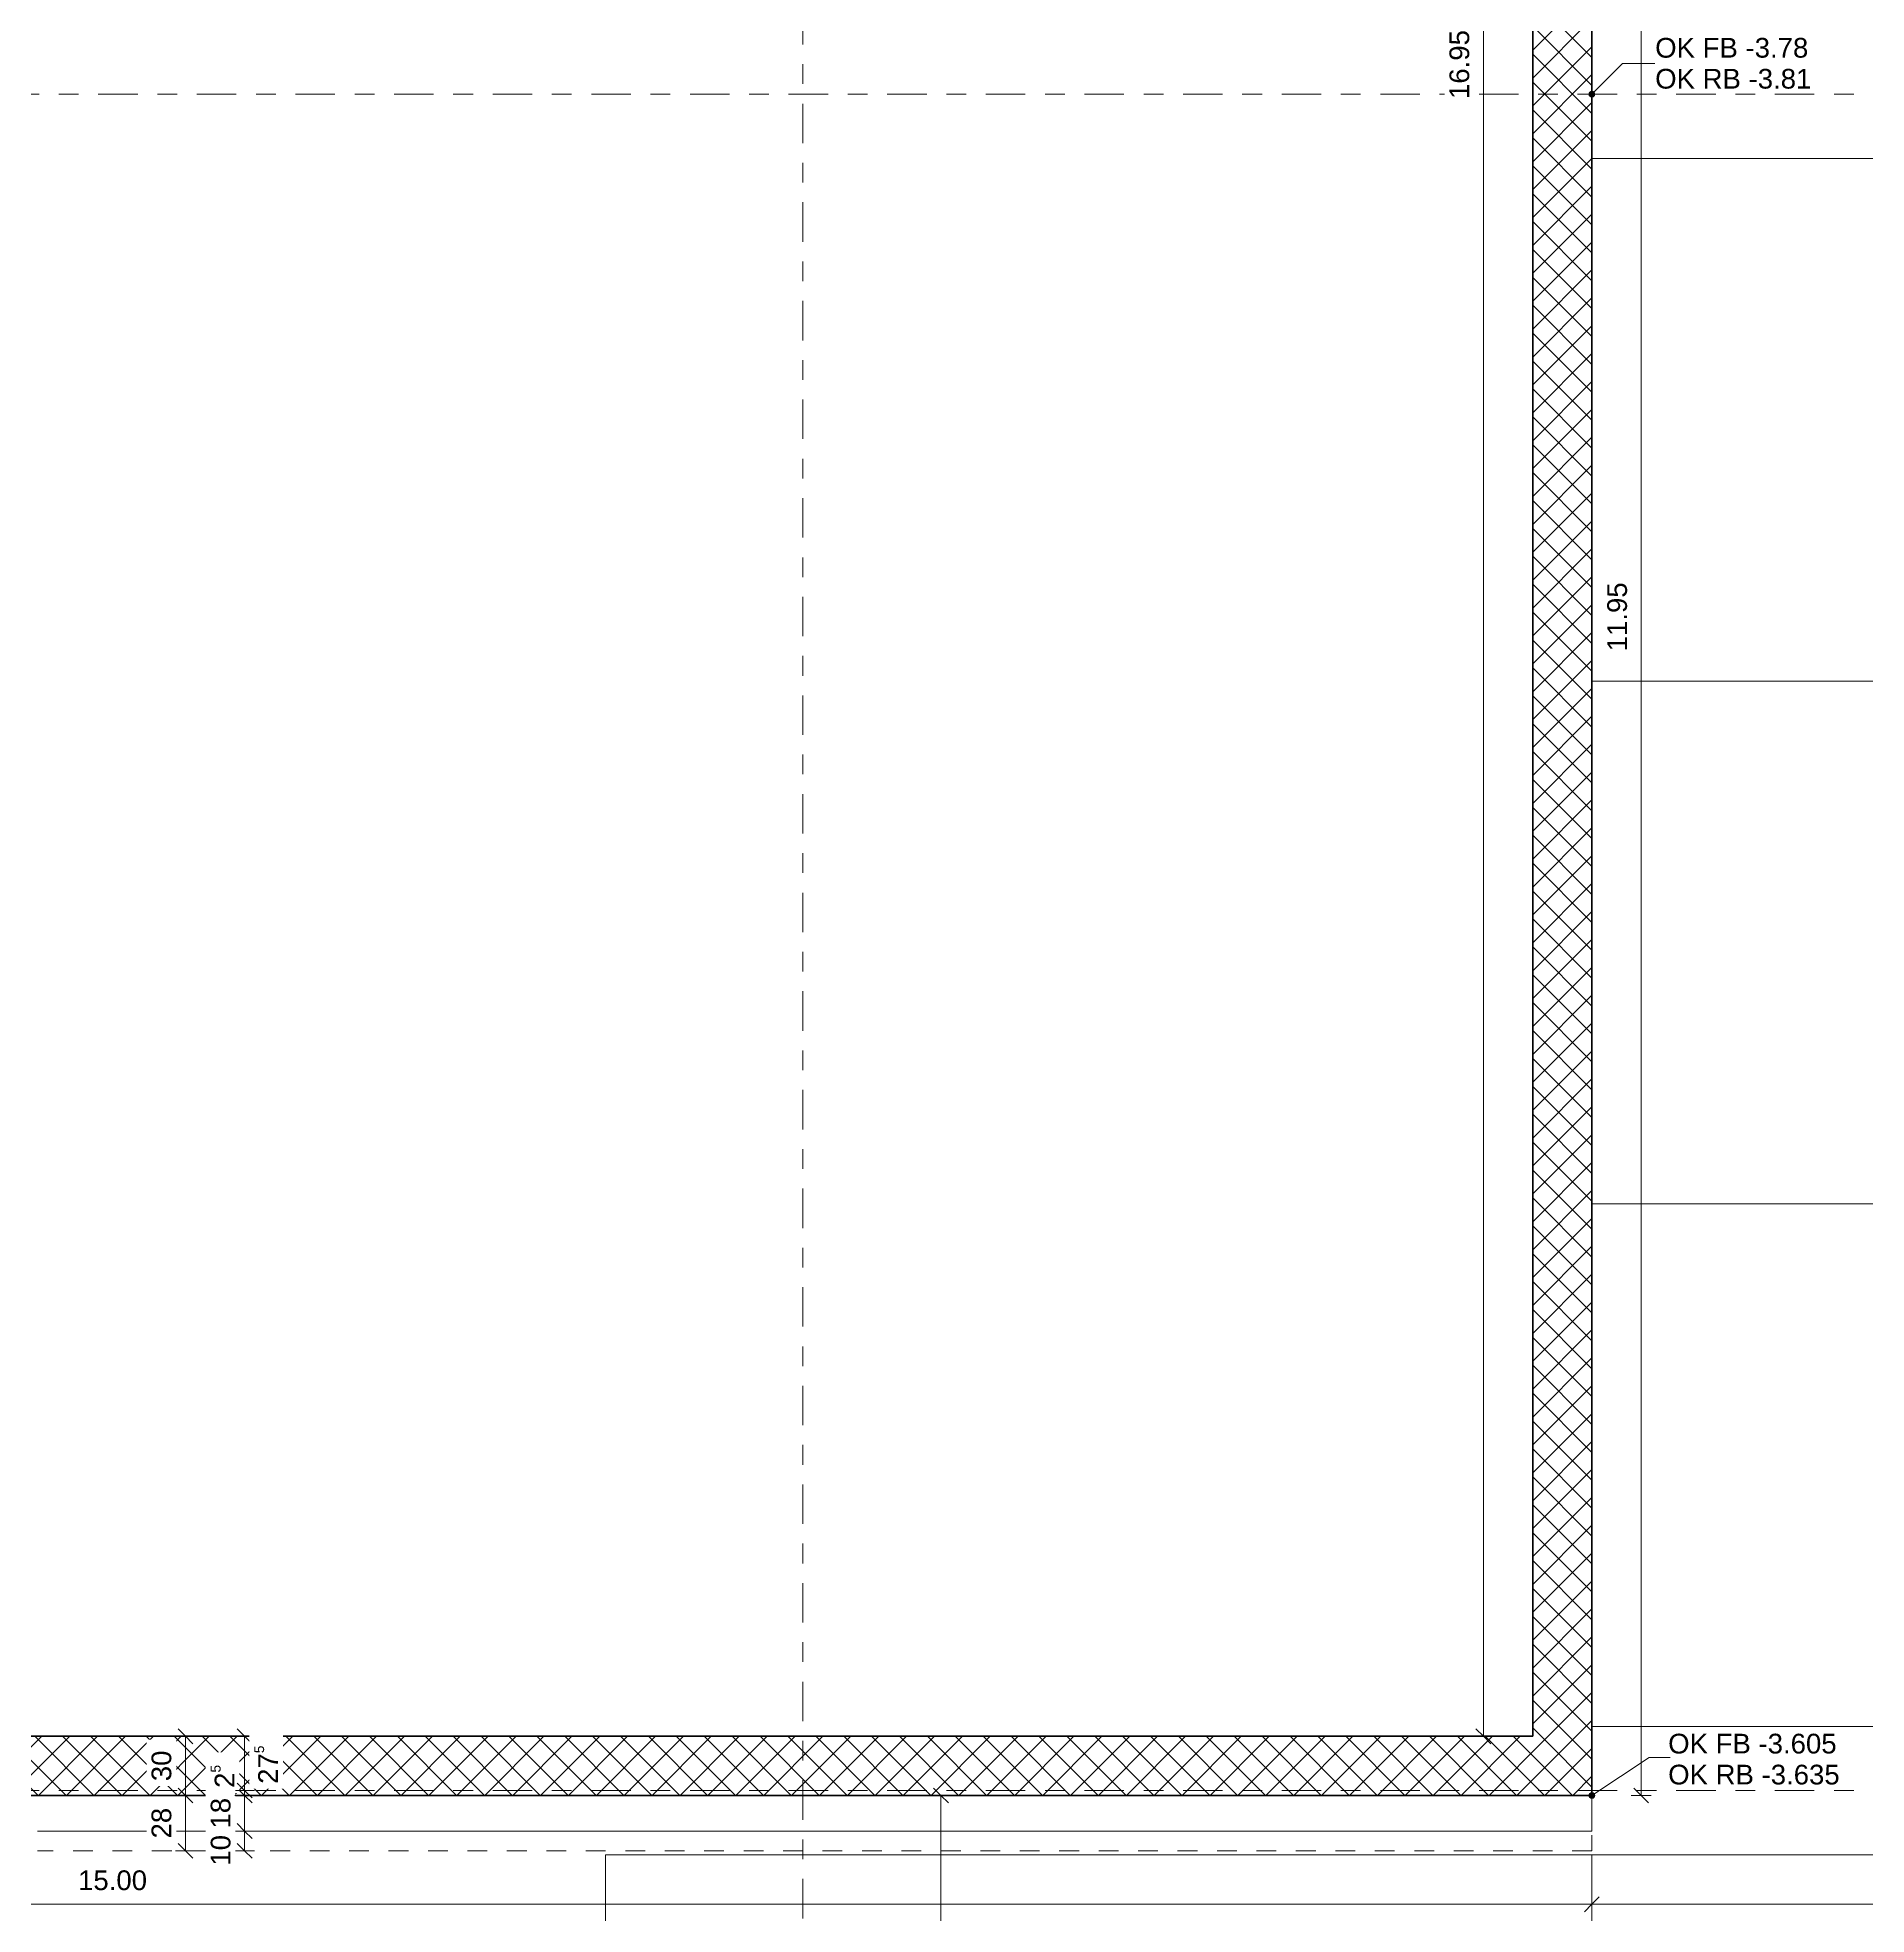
# Model space of a CAD drawing. Header units: metres. Extents: x -85.4 to -16.9, y -4 to 38.1.
# Drawn here: x -70.59 to -61.32, y 11.95 to 21.46 of the extents above; entities that cross this region are included whole.
import ezdxf

# ---------------------------------------------------------------- set-up
doc = ezdxf.new("R2010")
doc.units = ezdxf.units.M
doc.linetypes.add('_Rasterlinie_', pattern=[0.375, 0.2, -0.05, 0.075, -0.05])
doc.linetypes.add('Gestrichelt', pattern=[0.1, 0.05, -0.05])
for name, color, linetype, lineweight in [('A-____-____-DIMS', 7, 'Continuous', 5), ('A-____-____-DIMS-50', 7, 'Continuous', 5), ('A-FLOR-____-OTLN', 7, 'Continuous', 9), ('A-WALL-____-MCUT', 7, 'Continuous', 35), ('A-WALL-____-PATT', 7, 'Continuous', 35), ('C-PRKG-____-OTLN', 7, 'Continuous', 9), ('G-____-____-DIMS', 7, 'Continuous', 5), ('S-GRID-____-OTLN', 7, 'Continuous', 5)]:
    doc.layers.add(name, color=color, linetype=linetype, lineweight=lineweight)
doc.layers.add('A-DETL-____-OTLN', color=5, linetype='Continuous', lineweight=9, true_color=0x0000ff)
doc.styles.add('Arial_2', font='arial.ttf', dxfattribs={"height": 0.1})
doc.dimstyles.new('SUB_Rohbau_fein', dxfattribs={"dimscale": 0.3048, "dimtxt": 0.102026, "dimasz": 0.246063, "dimexe": 0.164042, "dimexo": 0.0625, "dimgap": 0.123031, "dimtad": 1, "dimrnd": 0.005, "dimzin": 0, "dimdsep": 46, "dimtxsty": 'Arial_2', "dimblk1": 'OBLIQUE', "dimblk2": 'OBLIQUE', "dimsah": 1, "dimcen": 0.09, "dimazin": 0, "dimtfac": 1, "dimtdec": 4, "dimtix": 1, "dimtmove": 0, "dimatfit": 3, "dimfxl": 0.164042, "dimfxlon": 1, "dimtvp": 1, "dimtfill": 1, "dimtolj": 1, "dimtzin": 0, "dimarcsym": 2})
doc.dimstyles.new('SUB_Rohbau_fein_2', dxfattribs={"dimscale": 0.3048, "dimtxt": 0.102026, "dimasz": 0.246063, "dimexe": 0.164042, "dimexo": 0.0625, "dimgap": 0.123031, "dimtad": 1, "dimdec": 1, "dimlfac": 100, "dimrnd": 0.5, "dimdsep": 46, "dimtxsty": 'Arial_2', "dimblk1": 'OBLIQUE', "dimblk2": 'OBLIQUE', "dimsah": 1, "dimcen": 0.09, "dimazin": 0, "dimtfac": 1, "dimtdec": 4, "dimtix": 1, "dimtmove": 0, "dimatfit": 3, "dimfxl": 0.164042, "dimfxlon": 1, "dimtvp": 1, "dimtfill": 1, "dimtolj": 1, "dimtzin": 0, "dimarcsym": 2})
doc.dimstyles.new('SUB_Rohbau_fein_3', dxfattribs={"dimscale": 0.3048, "dimtxt": 0.102026, "dimasz": 0.246063, "dimexe": 0.164042, "dimexo": 0.0625, "dimgap": 0.123031, "dimtad": 1, "dimdec": 1, "dimlfac": 100, "dimrnd": 0.5, "dimdsep": 46, "dimtxsty": 'Arial_2', "dimblk1": 'OBLIQUE', "dimblk2": 'OBLIQUE', "dimsah": 1, "dimcen": 0.09, "dimazin": 0, "dimtfac": 1, "dimtdec": 4, "dimtix": 1, "dimtmove": 2, "dimatfit": 3, "dimfxl": 0.164042, "dimfxlon": 1, "dimtvp": 1, "dimtfill": 1, "dimtolj": 1, "dimtzin": 0, "dimarcsym": 2})
pattern_1 = [(45, (-1.5, -0.67223), (-0.07071068, 0.07071068), []), (135, (-1.5, -0.67223), (-0.07071068, -0.07071068), [])]

# ---------------------------------------------------------------- blocks, each defined once
blk = doc.blocks.new('PP_Parkplatz - 2650 x 5000-V6--01_UG_OK_FFB_AF_lo')
at = {"layer": 'C-PRKG-____-OTLN', "color": 253, "true_color": 0x999999}
for p, q in [((-62.708, 12.25), (-67.708, 12.25)), ((-67.708, 12.25), (-67.708, 9.6005)), ((-67.708, 12.25), (-67.708, 12.25)), ((-62.708, 9.6005), (-62.708, 12.25)), ((-62.708, 12.25), (-62.708, 12.25)), ((-67.708, 9.6005), (-62.708, 9.6005)), ((-67.708, 9.6005), (-67.708, 9.6005)), ((-62.708, 9.6005), (-62.708, 9.6005))]:
    blk.add_line(p, q, dxfattribs=at)
blk = doc.blocks.new('PP_Parkplatz - 2650 x 5000-V9--01_UG_OK_FFB_AF_lo')
at = {"layer": 'C-PRKG-____-OTLN', "color": 253, "true_color": 0x999999}
for p, q in [((-62.708, 20.85), (-57.708, 20.85)), ((-62.708, 18.2005), (-62.708, 20.85)), ((-57.708, 20.85), (-62.708, 20.85)), ((-62.708, 18.2005), (-62.708, 20.85)), ((-62.708, 20.85), (-57.708, 20.85)), ((-57.708, 18.2005), (-57.708, 20.85)), ((-57.708, 18.2005), (-57.708, 20.85)), ((-57.708, 20.85), (-57.708, 18.2005)), ((-57.708, 20.85), (-57.708, 20.85)), ((-62.708, 18.2005), (-57.708, 18.2005)), ((-62.708, 18.2005), (-57.708, 18.2005)), ((-57.708, 18.2005), (-62.708, 18.2005)), ((-57.708, 18.2005), (-57.708, 18.2005))]:
    blk.add_line(p, q, dxfattribs=at)
blk = doc.blocks.new('DIMBLOCK229--01_UG_OK_FFB_AF_lo')
at = {"layer": 'A-____-____-DIMS-50'}
for p, q in [((-66.008, 12.5516), (-66.0455, 12.5891)), ((-66.008, 12.5516), (-66.058, 12.5516)), ((-66.008, 4.1766), (-66.008, 12.5516)), ((-66.008, 12.5516), (-65.9705, 12.5141)), ((-66.008, 12.5516), (-65.958, 12.5516)), ((-66.008, 4.1766), (-66.0455, 4.2141)), ((-66.008, 4.1766), (-66.058, 4.1766)), ((-66.008, 4.1766), (-65.9705, 4.1391)), ((-66.008, 4.1766), (-65.958, 4.1766))]:
    blk.add_line(p, q, dxfattribs=at)
at = {"layer": 'A-____-____-DIMS-50', "color": 0, "insert": (-66.18, 8.2024), "char_height": 0.1, "width": 0.388091, "attachment_point": 1, "rotation": 90, "line_spacing_factor": 0.941778, "style": 'Arial_2', "bg_fill": 3, "box_fill_scale": 1.25, "bg_fill_color": 256, "bg_fill_true_color": 13158600, "bg_fill_transparency": 0}
blk.add_mtext('8.37\\A2\\H0.5x;\\S5^  ;\\H2x;', dxfattribs=at)
blk = doc.blocks.new('_Oblique')
at = {"color": 0, "linetype": 'ByBlock', "lineweight": -2}
blk.add_line((-0.5, -0.5), (0.5, 0.5), dxfattribs=at)
blk = doc.blocks.new('DIMBLOCK235--01_UG_OK_FFB_AF_lo')
at = {"layer": 'A-____-____-DIMS-50'}
for p, q in [((-62.458, 24.5016), (-62.508, 24.5016)), ((-62.458, 24.5016), (-62.4955, 24.5391)), ((-62.458, 12.5516), (-62.458, 24.5016)), ((-62.458, 24.5016), (-62.4205, 24.4641)), ((-62.458, 24.5016), (-62.408, 24.5016)), ((-62.458, 12.5516), (-62.4955, 12.5891)), ((-62.458, 12.5516), (-62.508, 12.5516)), ((-62.458, 12.5516), (-62.4205, 12.5141)), ((-62.458, 12.5516), (-62.408, 12.5516))]:
    blk.add_line(p, q, dxfattribs=at)
at = {"layer": 'A-____-____-DIMS-50', "color": 0, "insert": (-62.63, 18.3521), "char_height": 0.1, "width": 0.418697, "attachment_point": 1, "rotation": 90, "line_spacing_factor": 0.941778, "style": 'Arial_2', "bg_fill": 3, "box_fill_scale": 1.25, "bg_fill_color": 256, "bg_fill_true_color": 13158600, "bg_fill_transparency": 0}
blk.add_mtext('11.95', dxfattribs=at)
blk = doc.blocks.new('DIMBLOCK289--01_UG_OK_FFB_AF_lo')
at = {"layer": 'A-____-____-DIMS-50'}
for p, q in [((-77.708, 12), (-77.7455, 11.9625)), ((-77.708, 12), (-77.708, 12.05)), ((-77.708, 12), (-77.6705, 12.0375)), ((-77.708, 12), (-62.708, 12)), ((-77.708, 12), (-77.708, 11.95)), ((-62.708, 12), (-62.7455, 11.9625)), ((-62.708, 12), (-62.708, 12.05)), ((-62.708, 12), (-62.6705, 12.0375)), ((-62.708, 12), (-62.708, 11.95))]:
    blk.add_line(p, q, dxfattribs=at)
at = {"layer": 'A-____-____-DIMS-50', "color": 0, "insert": (-70.3825, 12.172), "char_height": 0.1, "width": 0.418697, "attachment_point": 1, "line_spacing_factor": 0.941778, "style": 'Arial_2', "bg_fill": 3, "box_fill_scale": 1.25, "bg_fill_color": 256, "bg_fill_true_color": 13158600, "bg_fill_transparency": 0}
blk.add_mtext('15.00', dxfattribs=at)
blk = doc.blocks.new('DIMBLOCK290--01_UG_OK_FFB_AF_lo')
at = {"layer": 'A-____-____-DIMS-50'}
for p, q in [((-62.708, 12), (-62.7455, 11.9625)), ((-62.708, 12), (-62.708, 12.05)), ((-62.708, 12), (-62.6705, 12.0375)), ((-62.708, 12), (-58.908, 12)), ((-62.708, 12), (-62.708, 11.95)), ((-58.908, 12), (-58.9455, 11.9625)), ((-58.908, 12), (-58.908, 12.05)), ((-58.908, 12), (-58.8705, 12.0375)), ((-58.908, 12), (-58.908, 11.95))]:
    blk.add_line(p, q, dxfattribs=at)
at = {"layer": 'A-____-____-DIMS-50', "color": 0, "insert": (-60.9437, 12.172), "char_height": 0.1, "width": 0.325653, "attachment_point": 1, "line_spacing_factor": 0.941778, "style": 'Arial_2', "bg_fill": 3, "box_fill_scale": 1.25, "bg_fill_color": 256, "bg_fill_true_color": 13158600, "bg_fill_transparency": 0}
blk.add_mtext('3.80', dxfattribs=at)
blk = doc.blocks.new('DIMBLOCK361--01_UG_OK_FFB_AF_lo')
at = {"layer": 'A-____-____-DIMS-50'}
for p, q in [((-63.258, 29.8016), (-63.308, 29.8016)), ((-63.258, 29.8016), (-63.2955, 29.8391)), ((-63.258, 12.8516), (-63.258, 29.8016)), ((-63.258, 29.8016), (-63.2205, 29.7641)), ((-63.258, 29.8016), (-63.208, 29.8016)), ((-63.258, 12.8516), (-63.308, 12.8516)), ((-63.258, 12.8516), (-63.2955, 12.8891)), ((-63.258, 12.8516), (-63.2205, 12.8141)), ((-63.258, 12.8516), (-63.208, 12.8516))]:
    blk.add_line(p, q, dxfattribs=at)
at = {"layer": 'A-____-____-DIMS-50', "color": 0, "insert": (-63.43, 21.1521), "char_height": 0.1, "width": 0.418697, "attachment_point": 1, "rotation": 90, "line_spacing_factor": 0.941778, "style": 'Arial_2', "bg_fill": 3, "box_fill_scale": 1.25, "bg_fill_color": 256, "bg_fill_true_color": 13158600, "bg_fill_transparency": 0}
blk.add_mtext('16.95', dxfattribs=at)
blk = doc.blocks.new('DIMBLOCK535--01_UG_OK_FFB_AF_lo')
at = {"layer": 'A-____-____-DIMS-50'}
for p, q in [((-69.538, 12.3716), (-69.588, 12.3716)), ((-69.538, 12.3716), (-69.5755, 12.4091)), ((-69.538, 12.2709), (-69.538, 12.3716)), ((-69.538, 12.3716), (-69.5005, 12.3341)), ((-69.538, 12.3716), (-69.488, 12.3716)), ((-69.538, 12.2709), (-69.5755, 12.3084)), ((-69.538, 12.2709), (-69.588, 12.2709)), ((-69.538, 12.2709), (-69.5005, 12.2334)), ((-69.538, 12.2709), (-69.488, 12.2709))]:
    blk.add_line(p, q, dxfattribs=at)
at = {"layer": 'A-____-____-DIMS-50', "color": 0, "insert": (-69.71, 12.1959), "char_height": 0.1, "width": 0.186088, "attachment_point": 1, "rotation": 90, "line_spacing_factor": 0.941778, "style": 'Arial_2', "bg_fill": 3, "box_fill_scale": 1.25, "bg_fill_color": 256, "bg_fill_true_color": 13158600, "bg_fill_transparency": 0}
blk.add_mtext('10', dxfattribs=at)
blk = doc.blocks.new('DIMBLOCK536--01_UG_OK_FFB_AF_lo')
at = {"layer": 'A-____-____-DIMS-50'}
for p, q in [((-69.538, 12.5516), (-69.5755, 12.5891)), ((-69.538, 12.5516), (-69.588, 12.5516)), ((-69.538, 12.3716), (-69.538, 12.5516)), ((-69.538, 12.5516), (-69.5005, 12.5141)), ((-69.538, 12.5516), (-69.488, 12.5516)), ((-69.538, 12.3716), (-69.588, 12.3716)), ((-69.538, 12.3716), (-69.5755, 12.4091)), ((-69.538, 12.3716), (-69.5005, 12.3341)), ((-69.538, 12.3716), (-69.488, 12.3716))]:
    blk.add_line(p, q, dxfattribs=at)
at = {"layer": 'A-____-____-DIMS-50', "color": 0, "insert": (-69.71, 12.384), "char_height": 0.1, "width": 0.186088, "attachment_point": 1, "rotation": 90, "line_spacing_factor": 0.941778, "style": 'Arial_2', "bg_fill": 3, "box_fill_scale": 1.25, "bg_fill_color": 256, "bg_fill_true_color": 13158600, "bg_fill_transparency": 0}
blk.add_mtext('18', dxfattribs=at)
blk = doc.blocks.new('DIMBLOCK537--01_UG_OK_FFB_AF_lo')
at = {"layer": 'A-____-____-DIMS-50'}
for p, q in [((-69.538, 12.5766), (-69.585, 12.5766)), ((-69.538, 12.5766), (-69.5755, 12.6141)), ((-69.538, 12.5516), (-69.5755, 12.5891)), ((-69.538, 12.5516), (-69.538, 12.5766)), ((-69.538, 12.5766), (-69.5005, 12.5391)), ((-69.538, 12.5766), (-69.488, 12.5766)), ((-69.538, 12.5516), (-69.588, 12.5516)), ((-69.538, 12.5516), (-69.5005, 12.5141)), ((-69.538, 12.5516), (-69.488, 12.5516))]:
    blk.add_line(p, q, dxfattribs=at)
at = {"layer": 'A-____-____-DIMS-50', "color": 0, "insert": (-69.71, 12.5901), "char_height": 0.1, "width": 0.155481, "attachment_point": 1, "rotation": 90, "line_spacing_factor": 0.941778, "style": 'Arial_2', "bg_fill": 3, "box_fill_scale": 1.25, "bg_fill_color": 256, "bg_fill_true_color": 13158600, "bg_fill_transparency": 0}
blk.add_mtext('2\\A2\\H0.5x;\\S5^  ;\\H2x;', dxfattribs=at)
blk = doc.blocks.new('DIMBLOCK538--01_UG_OK_FFB_AF_lo')
at = {"layer": 'A-____-____-DIMS-50'}
for p, q in [((-69.538, 12.8516), (-69.588, 12.8516)), ((-69.538, 12.8516), (-69.5755, 12.8891)), ((-69.538, 12.5766), (-69.538, 12.8516)), ((-69.538, 12.8516), (-69.5005, 12.8141)), ((-69.538, 12.8516), (-69.488, 12.8516)), ((-69.538, 12.5766), (-69.585, 12.5766)), ((-69.538, 12.5766), (-69.5755, 12.6141)), ((-69.538, 12.5766), (-69.5005, 12.5391)), ((-69.538, 12.5766), (-69.488, 12.5766))]:
    blk.add_line(p, q, dxfattribs=at)
at = {"layer": 'A-____-____-DIMS-50', "color": 0, "insert": (-69.4894, 12.6105), "char_height": 0.1, "width": 0.248525, "attachment_point": 1, "rotation": 90, "line_spacing_factor": 0.941778, "style": 'Arial_2', "bg_fill": 3, "box_fill_scale": 1.25, "bg_fill_color": 256, "bg_fill_true_color": 13158600, "bg_fill_transparency": 0}
blk.add_mtext('27\\A2\\H0.5x;\\S5^  ;\\H2x;', dxfattribs=at)
blk = doc.blocks.new('DIMBLOCK542--01_UG_OK_FFB_AF_lo')
at = {"layer": 'A-____-____-DIMS-50'}
for p, q in [((-69.838, 12.5516), (-69.8755, 12.5891)), ((-69.838, 12.5516), (-69.888, 12.5516)), ((-69.838, 12.2709), (-69.838, 12.5516)), ((-69.838, 12.5516), (-69.8005, 12.5141)), ((-69.838, 12.5516), (-69.788, 12.5516)), ((-69.838, 12.2709), (-69.8755, 12.3084)), ((-69.838, 12.2709), (-69.888, 12.2709)), ((-69.838, 12.2709), (-69.8005, 12.2334)), ((-69.838, 12.2709), (-69.788, 12.2709))]:
    blk.add_line(p, q, dxfattribs=at)
at = {"layer": 'A-____-____-DIMS-50', "color": 0, "insert": (-70.01, 12.3337), "char_height": 0.1, "width": 0.186088, "attachment_point": 1, "rotation": 90, "line_spacing_factor": 0.941778, "style": 'Arial_2', "bg_fill": 3, "box_fill_scale": 1.25, "bg_fill_color": 256, "bg_fill_true_color": 13158600, "bg_fill_transparency": 0}
blk.add_mtext('28', dxfattribs=at)
blk = doc.blocks.new('DIMBLOCK543--01_UG_OK_FFB_AF_lo')
at = {"layer": 'A-____-____-DIMS-50'}
for p, q in [((-69.838, 12.8516), (-69.888, 12.8516)), ((-69.838, 12.8516), (-69.8755, 12.8891)), ((-69.838, 12.5516), (-69.838, 12.8516)), ((-69.838, 12.8516), (-69.8005, 12.8141)), ((-69.838, 12.8516), (-69.788, 12.8516)), ((-69.838, 12.5516), (-69.8755, 12.5891)), ((-69.838, 12.5516), (-69.888, 12.5516)), ((-69.838, 12.5516), (-69.8005, 12.5141)), ((-69.838, 12.5516), (-69.788, 12.5516))]:
    blk.add_line(p, q, dxfattribs=at)
at = {"layer": 'A-____-____-DIMS-50', "color": 0, "insert": (-70.01, 12.624), "char_height": 0.1, "width": 0.186088, "attachment_point": 1, "rotation": 90, "line_spacing_factor": 0.941778, "style": 'Arial_2', "bg_fill": 3, "box_fill_scale": 1.25, "bg_fill_color": 256, "bg_fill_true_color": 13158600, "bg_fill_transparency": 0}
blk.add_mtext('30', dxfattribs=at)

msp = doc.modelspace()

# ---------------------------------------------------------------- hatches: boundary and pattern name
at = {"layer": 'A-WALL-____-PATT', "lineweight": 9}
h = msp.add_hatch(dxfattribs=at)
h.set_pattern_fill('FP_1', color=256, style=0, pattern_type=2)
h.set_pattern_definition(pattern_1)
h.paths.add_polyline_path([(-62.708, 12.8516), (-62.708, 28.1075), (-63.008, 28.1075), (-63.008, 12.8516)])
h = msp.add_hatch(dxfattribs=at)
h.set_pattern_fill('FP_1', color=256, style=0, pattern_type=2)
h.set_pattern_definition(pattern_1)
h.paths.add_polyline_path([(-70.708, 12.5516), (-62.708, 12.5516), (-62.708, 12.8516), (-77.708, 12.8516), (-77.708, 12.5516)])

# ---------------------------------------------------------------- linework, layer by layer
at = {"layer": 'A-DETL-____-OTLN', "color": 7, "lineweight": 35}
msp.add_line((-70.708, 12.5516), (-70.588, 12.5516), dxfattribs=at)
at = {"layer": 'A-DETL-____-OTLN', "color": 7, "linetype": 'Gestrichelt'}
for p, q in [((-62.708, 12.5509), (-62.708, 12.2709)), ((-62.708, 12.2709), (-70.588, 12.2709))]:
    msp.add_line(p, q, dxfattribs=at)
at = {"layer": 'A-FLOR-____-OTLN'}
for p, q in [((-62.708, 12.5509), (-70.588, 12.5509)), ((-62.708, 12.3716), (-62.708, 12.5516)), ((-62.708, 12.3716), (-70.588, 12.3716))]:
    msp.add_line(p, q, dxfattribs=at)
at = {"layer": 'A-WALL-____-MCUT'}
for p, q in [((-63.008, 12.8516), (-63.008, 28.3016)), ((-62.708, 12.5516), (-62.708, 24.5016)), ((-63.008, 12.8516), (-78.008, 12.8516)), ((-70.588, 12.5516), (-62.708, 12.5516))]:
    msp.add_line(p, q, dxfattribs=at)
at = {"layer": 'S-GRID-____-OTLN', "color": 8, "linetype": '_Rasterlinie_', "true_color": 0x808080}
for p, q in [((-66.708, -3.5715), (-66.708, 33.6425)), ((-80.7802, 21.1766), (-33.0021, 21.1766)), ((-80.7802, 12.5766), (-33.0021, 12.5766))]:
    msp.add_line(p, q, dxfattribs=at)

# ---------------------------------------------------------------- block references
at = {"layer": 'C-PRKG-____-OTLN', "color": 253, "true_color": 0x999999}
for name, p in [('PP_Parkplatz - 2650 x 5000-V9--01_UG_OK_FFB_AF_lo', (0, 0)), ('PP_Parkplatz - 2650 x 5000-V9--01_UG_OK_FFB_AF_lo', (0, -2.6495)), ('PP_Parkplatz - 2650 x 5000-V9--01_UG_OK_FFB_AF_lo', (0, -5.2989)), ('PP_Parkplatz - 2650 x 5000-V6--01_UG_OK_FFB_AF_lo', (0, 0)), ('PP_Parkplatz - 2650 x 5000-V6--01_UG_OK_FFB_AF_lo', (5, 0))]:
    msp.add_blockref(name, p, dxfattribs=at)

# ---------------------------------------------------------------- texts
at = {"layer": 'G-____-____-DIMS', "insert": (-62.3212, 12.8646), "char_height": 0.1, "width": 1.039397, "attachment_point": 1, "line_spacing_factor": 0.941778, "style": 'Arial_2'}
msp.add_mtext('OK FB -3.605\\POK RB -3.635', dxfattribs=at)

# ---------------------------------------------------------------- next in the draw order: dimensions: what is measured, and where the dimension line sits
at = {"layer": 'A-____-____-DIMS'}
for base, p1, p2, override, picture, middle in [((-63.258, 29.8016), (-63.308, 12.8516), (-63.308, 29.8016), {"dimpost": '<>', "dimfxl": 16.95}, 'DIMBLOCK361--01_UG_OK_FFB_AF_lo', (-63.3466, 21.3266)), ((-62.458, 24.5016), (-62.508, 12.5516), (-62.508, 24.5016), {"dimpost": '<>', "dimfxl": 11.95}, 'DIMBLOCK235--01_UG_OK_FFB_AF_lo', (-62.5466, 18.5266))]:
    dim = msp.add_linear_dim(base=base, p1=p1, p2=p2, angle=90, dimstyle='SUB_Rohbau_fein', override=override, dxfattribs=at)
    dim.commit()
    dim.dimension.update_dxf_attribs({"geometry": picture, "text_midpoint": middle})
dim = msp.add_linear_dim(base=(-66.008, 12.5516), p1=(-66.058, 4.1766), p2=(-66.058, 12.5516), angle=90, text='\\A1;8.37\\Q;{\\A1;{\\H0.5x;\\S5^ ;}}', dimstyle='SUB_Rohbau_fein', override={"dimpost": '<>', "dimfxl": 8.375}, dxfattribs=at)
dim.commit()
dim.dimension.update_dxf_attribs({"geometry": 'DIMBLOCK229--01_UG_OK_FFB_AF_lo', "text_midpoint": (-66.0966, 8.3641)})

# ---------------------------------------------------------------- next in the draw order: hatches: boundary and pattern name
at = {"layer": 'G-____-____-DIMS', "lineweight": 9}
h = msp.add_hatch(color=256, dxfattribs=at)
edge = h.paths.add_edge_path()
edge.add_arc((-62.708, 21.1765), 0.015, 0, 360)
h = msp.add_hatch(color=256, dxfattribs=at)
edge = h.paths.add_edge_path()
edge.add_arc((-62.708, 12.5516), 0.015, 0, 360)

# ---------------------------------------------------------------- next in the draw order: linework, layer by layer
at = {"layer": 'G-____-____-DIMS'}
for p, q in [((-62.708, 21.1765), (-62.552, 21.3326)), ((-62.552, 21.3326), (-62.3885, 21.3326)), ((-62.708, 12.5516), (-62.4173, 12.7447)), ((-62.4173, 12.7447), (-62.3105, 12.7447))]:
    msp.add_line(p, q, dxfattribs=at)
at = {"layer": 'G-____-____-DIMS', "lineweight": 9}
for centre in [(-62.708, 21.1765), (-62.708, 12.5516)]:
    msp.add_circle(centre, 0.015, dxfattribs=at)

# ---------------------------------------------------------------- next in the draw order: texts
at = {"layer": 'G-____-____-DIMS', "insert": (-62.3871, 21.4619), "char_height": 0.1, "width": 0.946353, "attachment_point": 1, "line_spacing_factor": 0.941778, "style": 'Arial_2'}
msp.add_mtext('OK FB -3.78\\POK RB -3.81', dxfattribs=at)

# ---------------------------------------------------------------- next in the draw order: dimensions: what is measured, and where the dimension line sits
at = {"layer": 'A-____-____-DIMS'}
dim = msp.add_linear_dim(base=(-62.708, 12), p1=(-77.708, 12.05), p2=(-62.708, 12.05), dimstyle='SUB_Rohbau_fein', override={"dimpost": '<>', "dimfxl": 15}, dxfattribs=at)
dim.commit()
dim.dimension.update_dxf_attribs({"geometry": 'DIMBLOCK289--01_UG_OK_FFB_AF_lo', "text_midpoint": (-70.208, 12.0885)})

# ---------------------------------------------------------------- next in the draw order: dimensions: what is measured, and where the dimension line sits
dim = msp.add_linear_dim(base=(-69.838, 12.5516), p1=(-69.888, 12.2709), p2=(-69.888, 12.5516), angle=90, dimstyle='SUB_Rohbau_fein_2', override={"dimpost": '<>', "dimfxl": 0.28061}, dxfattribs=at)
dim.commit()
dim.dimension.update_dxf_attribs({"geometry": 'DIMBLOCK542--01_UG_OK_FFB_AF_lo', "text_midpoint": (-69.9266, 12.4113)})
dim = msp.add_linear_dim(base=(-69.538, 12.3716), p1=(-69.588, 12.2709), p2=(-69.588, 12.3716), angle=90, dimstyle='SUB_Rohbau_fein_3', override={"dimpost": '<>', "dimfxl": 0.100645}, dxfattribs=at)
dim.commit()
dim.dimension.update_dxf_attribs({"geometry": 'DIMBLOCK535--01_UG_OK_FFB_AF_lo', "text_midpoint": (-69.6434, 12.2889), "dimtype": 160, "text_rotation": 90})
dim = msp.add_linear_dim(base=(-58.908, 12), p1=(-62.708, 12.05), p2=(-58.908, 12.05), dimstyle='SUB_Rohbau_fein', override={"dimpost": '<>', "dimfxl": 3.8}, dxfattribs=at)
dim.commit()
dim.dimension.update_dxf_attribs({"geometry": 'DIMBLOCK290--01_UG_OK_FFB_AF_lo', "text_midpoint": (-60.808, 12.0886)})

# ---------------------------------------------------------------- next in the draw order: dimensions: what is measured, and where the dimension line sits
for base, p1, p2, override, picture, middle in [((-69.838, 12.8516), (-69.888, 12.5516), (-69.888, 12.8516), {"dimpost": '<>', "dimfxl": 0.3}, 'DIMBLOCK543--01_UG_OK_FFB_AF_lo', (-69.9266, 12.7016)), ((-69.538, 12.5516), (-69.588, 12.3716), (-69.588, 12.5516), {"dimpost": '<>', "dimfxl": 0.179965}, 'DIMBLOCK536--01_UG_OK_FFB_AF_lo', (-69.6266, 12.4616))]:
    dim = msp.add_linear_dim(base=base, p1=p1, p2=p2, angle=90, dimstyle='SUB_Rohbau_fein_2', override=override, dxfattribs=at)
    dim.commit()
    dim.dimension.update_dxf_attribs({"geometry": picture, "text_midpoint": middle})

# ---------------------------------------------------------------- next in the draw order: dimensions: what is measured, and where the dimension line sits
dim = msp.add_linear_dim(base=(-69.538, 12.5766), p1=(-69.588, 12.5516), p2=(-69.585, 12.5766), angle=90, text='\\A1;2\\Q;{\\A1;{\\H0.5x;\\S5^ ;}}', dimstyle='SUB_Rohbau_fein_3', override={"dimpost": '<>', "dimfxl": 0.025191}, dxfattribs=at)
dim.commit()
dim.dimension.update_dxf_attribs({"geometry": 'DIMBLOCK537--01_UG_OK_FFB_AF_lo', "text_midpoint": (-69.6434, 12.6679), "dimtype": 160, "text_rotation": 90})

# ---------------------------------------------------------------- next in the draw order: dimensions: what is measured, and where the dimension line sits
dim = msp.add_linear_dim(base=(-69.538, 12.8516), p1=(-69.585, 12.5766), p2=(-69.588, 12.8516), angle=90, text='\\A1;27\\Q;{\\A1;{\\H0.5x;\\S5^ ;}}', dimstyle='SUB_Rohbau_fein_3', override={"dimpost": '<>', "dimfxl": 0.275013}, dxfattribs=at)
dim.commit()
dim.dimension.update_dxf_attribs({"geometry": 'DIMBLOCK538--01_UG_OK_FFB_AF_lo', "text_midpoint": (-69.4228, 12.7348), "dimtype": 160, "text_rotation": 90})

doc.saveas('drawing.dxf')
